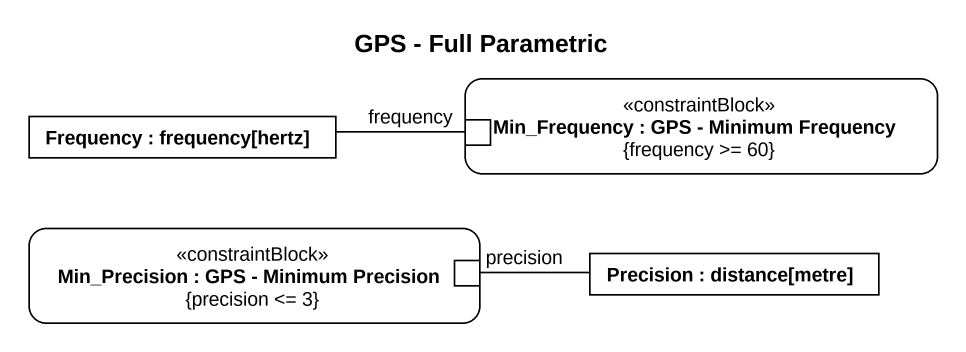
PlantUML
@startuml
title GPS - Full Parametric
rectangle "Min_Frequency : GPS - Minimum Frequency\n{frequency >= 60}" as Min_Frequency <<constraintBlock>> {
  port frequency
}
rectangle "Frequency : frequency[hertz]" as Frequency
rectangle "Min_Precision : GPS - Minimum Precision\n{precision <= 3}" as Min_Precision <<constraintBlock>> {
  port precision
}
rectangle "Precision : distance[metre]" as Precision
Frequency -right- frequency
precision -right- Precision
@enduml
